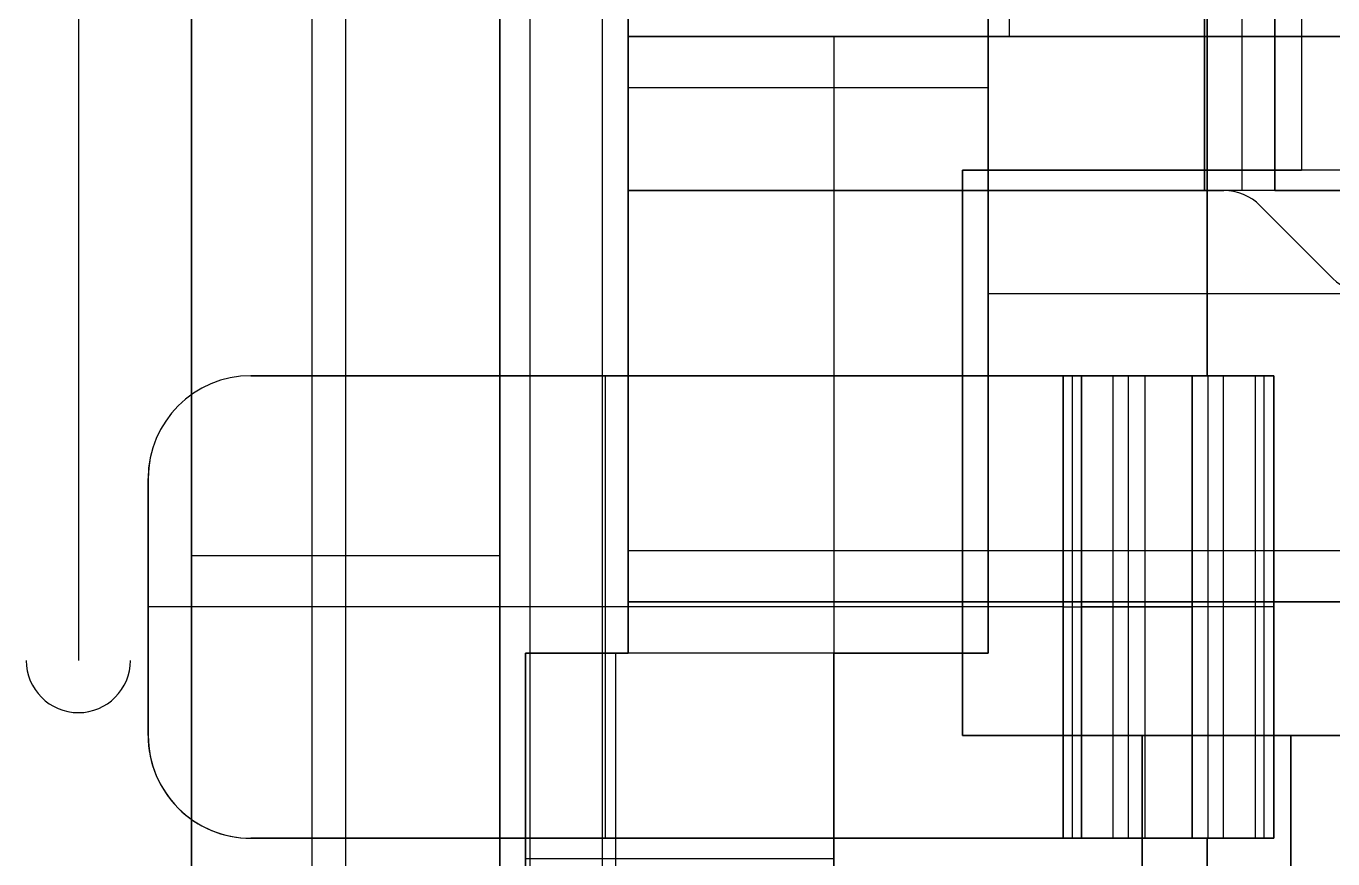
# Model space of a CAD drawing. Header units: inches. Extents: x 0 to 2.1, y -0.07 to 2.7.
# Drawn here: x 1.3484 to 1.3984, y 0.1212 to 0.1531 of the extents above; entities that cross this region are included whole.
import ezdxf

# ---------------------------------------------------------------- set-up
doc = ezdxf.new("R2010")
doc.units = ezdxf.units.IN
doc.header["$LTSCALE"] = 0.0393700787401575
doc.header["$MEASUREMENT"] = 0
doc.layers.add('freetronics11$components', color=254, linetype='Continuous', true_color=0xe6e6e6)
doc.layers.add('freetronics11$screen', color=52, linetype='Continuous', true_color=0xd7d71f)

msp = doc.modelspace()

# ---------------------------------------------------------------- linework, layer by layer
at = {"layer": 'freetronics11$components', "color": 254, "true_color": 0xe6e6e6}
for p, q in [((1.38523622047244, 0.1723990452892211, -0.1516474533226435), (1.38523622047244, 0.1290919586750479, -0.1516474533226435)), ((1.38523622047244, 0.1723990452892211, -0.1386553273383915), (1.38523622047244, 0.1290919586750479, -0.1386553273383915)), ((1.38523622047244, 0.1290919586750479, -0.1516474533226435), (1.38523622047244, 0.1723990452892211, -0.1516474533226435)), ((1.38523622047244, 0.1723990452892211, -0.145151390330517), (1.38523622047244, 0.1290919586750479, -0.145151390330517)), ((1.38523622047244, 0.1723990452892211, -0.1386553273383915), (1.38523622047244, 0.1290919586750479, -0.1386553273383915)), ((1.386055846199566, 0.1527140059191424, -0.0955660289112655), (1.386055846199566, 0.1723990452892211, -0.0955660289112655)), ((1.393521860315118, 0.1468084941081187, -0.1516474533226435), (1.393521860315118, 0.1723990452892211, -0.1516474533226435)), ((1.393521860315118, 0.1723990452892211, -0.1516474533226435), (1.393521860315118, 0.1468084941081187, -0.1516474533226435)), ((1.394969648580052, 0.1468084941081187, -0.1513715846347216), (1.394969648580052, 0.1723990452892203, -0.1513715846347216)), ((1.396214541924881, 0.1723990452892211, -0.1505826391657147), (1.396214541924881, 0.1468084941081187, -0.1505826391657147)), ((1.396214541924881, 0.1468084941081187, -0.1505826391657147), (1.396214541924881, 0.1723990452892211, -0.1505826391657147)), ((1.354724409448818, 0.1712179429270164, -0.1477104454486277), (1.354724409448818, -0.025632450773771, -0.1477104454486277)), ((1.354724409448818, -0.0256960429891476, -0.1278285556848482), (1.354724409448818, 0.1712179429270164, -0.1278285556848482)), ((1.354724409448818, 0.1712179429270164, -0.1477104454486277), (1.354724409448818, -0.025632450773771, -0.1477104454486277)), ((1.359336901083674, 0.1712179429270162, -0.1588459853098316), (1.359336901083674, -0.0256324507737647, -0.1588459853098316)), ((1.366535433070866, 0.1712179429270164, -0.1477104454486277), (1.366535433070866, -0.025632450773771, -0.1477104454486277)), ((1.366535433070866, -0.0256960429891476, -0.1278285556848482), (1.366535433070866, 0.1712179429270164, -0.1278285556848482)), ((1.366535433070866, 0.1712179429270164, -0.1477104454486277), (1.366535433070866, -0.025632450773771, -0.1477104454486277)), ((1.367688555979579, 0.1712179429270162, -0.1504943304139283), (1.367688555979579, -0.0256324507737647, -0.1504943304139283)), ((1.370472440944881, -0.025632450773771, -0.1634584769446907), (1.370472440944881, 0.1712179429270164, -0.1634584769446907)), ((1.370472440944881, -0.025632450773771, -0.1516474533226435), (1.370472440944881, 0.1712179429270164, -0.1516474533226435)), ((1.370472440944881, -0.025632450773771, -0.1634584769446907), (1.370472440944881, 0.1712179429270164, -0.1634584769446907)), ((1.370472440944881, -0.025632450773771, -0.1516474533226435), (1.370472440944881, 0.1712179429270164, -0.1516474533226435)), ((1.397244094488189, 0.1703094449765833, -0.1516474533226435), (1.397244094488189, 0.1475958956829219, -0.1516474533226435)), ((1.397244094488189, 0.1703094449765833, -0.1634584769446907), (1.397244094488189, 0.1475958956829219, -0.1634584769446907)), ((1.397244094488189, 0.1703094449765833, -0.1634584769446907), (1.397244094488189, 0.1475958956829219, -0.1634584769446907)), ((1.397244094488189, 0.1703094449765833, -0.1516474533226435), (1.397244094488189, 0.1475958956829219, -0.1516474533226435)), ((1.393619316075787, 0.1633439271789849, -0.0788128076533521), (1.393619316075787, 0.1397218799348904, -0.0788128076533521)), ((1.393619316075787, 0.1397218799348904, -0.0788128076533521), (1.393619316075787, 0.1633439271789849, -0.0788128076533521)), ((1.393619316075787, 0.1633439271789849, -0.0670017840313049), (1.393619316075787, 0.1397218799348904, -0.0670017840313049)), ((1.393619316075787, 0.1633439271789849, -0.0729072958423285), (1.393619316075787, 0.1397218799348904, -0.0729072958423285)), ((1.371456692913385, 0.1290919586750479, -0.1386553273383915), (1.371456692913385, 0.1566510137931581, -0.1386553273383915)), ((1.371456692913385, 0.1290919586750479, -0.1386553273383915), (1.371456692913385, 0.1566510137931581, -0.1386553273383915)), ((1.371456692913385, 0.1566510137931581, -0.1040767460735884), (1.371456692913385, 0.1527140059191424, -0.1040767460735884)), ((1.371456692913385, 0.156651013793158, -0.1102378706897695), (1.371456692913385, 0.129091958675048, -0.1102378706897695)), ((1.371456692913385, 0.1527140059191424, -0.1040767460735884), (1.371456692913385, 0.1566510137931581, -0.1040767460735884)), ((1.354724409448818, 0.1121628248167801, -0.1171986344250056), (1.354724409448818, 0.1535014074939455, -0.1171986344250056)), ((1.354724409448818, 0.1535014074939455, -0.1171986344250056), (1.354724409448818, 0.1121628248167801, -0.1171986344250056)), ((1.360629921259842, 0.1535014074939455, -0.1171986344250056), (1.360629921259842, 0.1121628248167802, -0.1171986344250056)), ((1.366535433070866, 0.1121628248167801, -0.1171986344250056), (1.366535433070866, 0.1535014074939455, -0.1171986344250056)), ((1.366535433070866, 0.1121628248167801, -0.1171986344250056), (1.366535433070866, 0.1535014074939455, -0.1171986344250056)), ((1.371456692913385, 0.1290919586750479, -0.0818204140411474), (1.371456692913385, 0.1527140059191424, -0.0818204140411474)), ((1.371456692913385, 0.1527140059191424, -0.1040767460735884), (1.371456692913385, 0.1527140059191424, -0.0818204140411474)), ((1.371456692913385, 0.1527140059191424, -0.0818204140411474), (1.371456692913385, 0.1290919586750479, -0.0818204140411474)), ((1.40263779527559, 0.1527140059191424, -0.0858994218265804), (1.371456692913385, 0.1527140059191424, -0.1040767460735884)), ((1.40263779527559, 0.1527140059191424, -0.0858994218265804), (1.371456692913385, 0.1527140059191424, -0.1040767460735884)), ((1.371456692913385, 0.1527140059191424, -0.1040767460735884), (1.371456692913385, 0.1527140059191424, -0.0818204140411474)), ((1.379330708661417, 0.1527140059191424, -0.0788128076533521), (1.379330708661417, 0.1133439271789849, -0.0788128076533521)), ((1.379330708661417, 0.1527140059191424, -0.0788128076533521), (1.399999999999999, 0.1527140059191424, -0.0788128076533521)), ((1.379330708661417, 0.1527140059191424, -0.0788128076533521), (1.379330708661417, 0.1133439271789849, -0.0788128076533521)), ((1.399999999999999, 0.1527140059191424, -0.0788128076533521), (1.379330708661417, 0.1527140059191424, -0.0788128076533521)), ((1.385236220472441, 0.1507455019821345, -0.1386553273383915), (1.371456692913385, 0.1507455019821345, -0.1386553273383915)), ((1.38523622047244, 0.1507455019821345, -0.1386553273383915), (1.38523622047244, 0.1507455019821345, -0.1516474533226435)), ((1.397244094488189, 0.1475958956829219, -0.1516474533226435), (1.384251968503937, 0.1475958956829219, -0.1516474533226435)), ((1.384251968503937, 0.1475958956829219, -0.1516474533226435), (1.384251968503937, 0.1259423523758353, -0.1516474533226435)), ((1.397244094488189, 0.1475958956829219, -0.1634584769446907), (1.384251968503937, 0.1475958956829219, -0.1634584769446907)), ((1.384251968503937, 0.1475958956829219, -0.1634584769446907), (1.384251968503937, 0.1259423523758353, -0.1634584769446907)), ((1.397244094488189, 0.1475958956829219, -0.1634584769446907), (1.384251968503937, 0.1475958956829219, -0.1634584769446907)), ((1.384251968503937, 0.1475958956829219, -0.1634584769446907), (1.384251968503937, 0.1475958956829219, -0.1516474533226435)), ((1.384251968503937, 0.1475958956829219, -0.1516474533226435), (1.397244094488189, 0.1475958956829219, -0.1516474533226435)), ((1.397244094488196, 0.1475958956829219, -0.1575529651336679), (1.384251968503929, 0.1475958956829219, -0.1575529651336679)), ((1.384251968503937, 0.1259423523758353, -0.1516474533226435), (1.384251968503937, 0.1475958956829219, -0.1516474533226435)), ((1.384251968503937, 0.1475958956829219, -0.1516474533226435), (1.384251968503937, 0.1475958956829219, -0.1634584769446907)), ((1.384251968503937, 0.1475958956829219, -0.1634584769446907), (1.384251968503937, 0.1259423523758353, -0.1634584769446907)), ((1.384251968503937, 0.1475958956829218, -0.1575529651336679), (1.384251968503937, 0.1259423523758353, -0.1575529651336679)), ((1.390748031496063, 0.1475958956829219, -0.1634584769446908), (1.390748031496063, 0.1475958956829219, -0.151647453322645)), ((1.397244094488189, 0.1475958956829219, -0.1634584769446907), (1.397244094488189, 0.1475958956829219, -0.1516474533226435)), ((1.406510052718858, 0.1475958956829219, -0.1569764036793108), (1.39724409448818, 0.1475958956829219, -0.1569764036793108)), ((1.397244094488189, 0.1475958956829219, -0.1516474533226435), (1.397244094488189, 0.1475958956829219, -0.1634584769446907)), ((1.394263359129173, 0.1468084941081187, -0.1347183194643758), (1.371456692913385, 0.1468084941081187, -0.1347183194643758)), ((1.371456692913385, 0.1468084941081187, -0.1347183194643758), (1.371456692913385, 0.1310604626120558, -0.1347183194643758)), ((1.394263359129173, 0.1468084941081187, -0.1386553273383915), (1.371456692913385, 0.1468084941081187, -0.1386553273383915)), ((1.371456692913385, 0.1468084941081187, -0.1386553273383915), (1.371456692913385, 0.1310604626120558, -0.1386553273383915)), ((1.394263359129173, 0.1468084941081187, -0.1386553273383915), (1.371456692913385, 0.1468084941081187, -0.1386553273383915)), ((1.371456692913385, 0.1468084941081187, -0.1386553273383915), (1.371456692913385, 0.1468084941081187, -0.1347183194643758)), ((1.371456692913385, 0.1468084941081187, -0.1347183194643758), (1.394263359129173, 0.1468084941081187, -0.1347183194643758)), ((1.394263359129173, 0.1468084941081187, -0.1366868234013836), (1.371456692913385, 0.1468084941081187, -0.1366868234013836)), ((1.371456692913385, 0.1310604626120558, -0.1347183194643758), (1.371456692913385, 0.1468084941081187, -0.1347183194643758)), ((1.371456692913385, 0.1468084941081187, -0.1347183194643758), (1.371456692913385, 0.1468084941081187, -0.1386553273383915)), ((1.371456692913385, 0.1468084941081187, -0.1386553273383915), (1.371456692913385, 0.1310604626120558, -0.1386553273383915)), ((1.371456692913385, 0.1468084941081187, -0.1366868234013836), (1.371456692913385, 0.1310604626120558, -0.1366868234013836)), ((1.458070866141732, 0.1468084941081187, -0.1516474533226435), (1.393521860315118, 0.1468084941081187, -0.1516474533226435)), ((1.458070866141732, 0.1468084941081187, -0.1516474533226435), (1.393521860315118, 0.1468084941081187, -0.1516474533226435)), ((1.394263359129173, 0.1468084941081187, -0.1347183194643758), (1.394263359129173, 0.1468084941081187, -0.1386553273383915)), ((1.394263359129173, 0.1468084941081187, -0.1347183194643758), (1.394263359129173, 0.1468084941081187, -0.1386553273383915)), ((1.395016672972411, 0.1466586506681803, -0.134718319464376), (1.395016672972411, 0.1466586506681803, -0.1386553273383911)), ((1.396214541924881, 0.1468084941081187, -0.1505826391657147), (1.426574803149606, 0.1468084941081187, -0.1221198942675254)), ((1.396214541924881, 0.1468084941081187, -0.1505826391657147), (1.426574803149606, 0.1468084941081187, -0.1221198942675254)), ((1.398439186577126, 0.1434480476884613, -0.1347183194643758), (1.39565530161185, 0.1462319326537605, -0.1347183194643758)), ((1.398439186577126, 0.1434480476884613, -0.1386553273383915), (1.39565530161185, 0.1462319326537605, -0.1386553273383915)), ((1.39565530161185, 0.1462319326537605, -0.1347183194643758), (1.39565530161185, 0.1462319326537605, -0.1386553273383915)), ((1.39565530161185, 0.1462319326537605, -0.1386553273383915), (1.398439186577126, 0.1434480476884613, -0.1386553273383915)), ((1.398439186577126, 0.1434480476884613, -0.1347183194643758), (1.39565530161185, 0.1462319326537605, -0.1347183194643758)), ((1.398439186577135, 0.1434480476884605, -0.1366868234013836), (1.39565530161184, 0.1462319326537612, -0.1366868234013836)), ((1.39565530161185, 0.1462319326537605, -0.1386553273383915), (1.39565530161185, 0.1462319326537605, -0.1347183194643758)), ((1.397047244094488, 0.1448399901711109, -0.1347183194643757), (1.397047244094488, 0.1448399901711109, -0.1386553273383911)), ((1.398439186577126, 0.1434480476884613, -0.1386553273383915), (1.398439186577126, 0.1434480476884613, -0.1347183194643758)), ((1.398439186577126, 0.1434480476884613, -0.1386553273383915), (1.398439186577126, 0.1434480476884613, -0.1347183194643758)), ((1.371456692913385, 0.142871486234103, -0.0818204140411474), (1.371456692913385, 0.142871486234103, -0.1386553273383915)), ((1.38523622047244, 0.142871486234103, -0.1516474533226435), (1.619488188976377, 0.142871486234103, -0.1516474533226435)), ((1.357002756197598, 0.1397218799348904, -0.0650324848122497), (1.357005142767086, 0.1397218799348904, -0.0768435081931947)), ((1.388105118482716, 0.1397218799348904, -0.0650262001791789), (1.357002756197598, 0.1397218799348904, -0.0650324848122497)), ((1.357005142767086, 0.1397218799348904, -0.0768435081931947), (1.357002756197598, 0.1397218799348904, -0.0650324848122497)), ((1.388106311767446, 0.1397218799348904, -0.0709317118696165), (1.357003949482356, 0.1397218799348904, -0.0709379965027177)), ((1.357005142767086, 0.1397218799348904, -0.0768435081931947), (1.388107505052165, 0.1397218799348904, -0.0768372235600844)), ((1.357005142767086, 0.1397218799348904, -0.0768435081931947), (1.388107505052165, 0.1397218799348904, -0.0768372235600844)), ((1.370587820012795, 0.122005344501818, -0.0768407636382143), (1.370587820012795, 0.1397218799348903, -0.0768407636382143)), ((1.372553937340165, 0.1397218799348904, -0.065029342495705), (1.372556323909637, 0.1397218799348904, -0.0768403658766292)), ((1.388105118482716, 0.1397218799348904, -0.0650262001791789), (1.388107505052165, 0.1397218799348904, -0.0768372235600844)), ((1.388107505052165, 0.1397218799348904, -0.0768372235600844), (1.388105118482716, 0.1397218799348904, -0.0650262001791789)), ((1.390906244342025, 0.1397218799348904, -0.071515798542351), (1.388106212606123, 0.1397218799348904, -0.0704409670619827)), ((1.390659748804302, 0.1397218799348904, -0.0652645510180672), (1.388106510648227, 0.1397218799348904, -0.0719159638180437)), ((1.388107505052165, 0.1220053445018195, -0.0768372235600844), (1.388107505052165, 0.1397218799348904, -0.0768372235600844)), ((1.388107505052165, 0.1397218799348904, -0.0768372235600844), (1.388107505052165, 0.1220053445018195, -0.0768372235600844)), ((1.38846643861079, 0.1220053445018196, -0.0768701500670459), (1.38846643861079, 0.1397218799348899, -0.0768701500670459)), ((1.388813351533346, 0.1220053445018195, -0.0769679707118561), (1.388813351533346, 0.1397218799348904, -0.0769679707118561)), ((1.388813351533346, 0.1397218799348904, -0.0769679707118561), (1.391235059516141, 0.1397218799348904, -0.0778975773098088)), ((1.388813351533346, 0.1397218799348904, -0.0769679707118561), (1.391235059516141, 0.1397218799348904, -0.0778975773098088)), ((1.393046043850787, 0.1397218799348904, -0.065941430241423), (1.388813351533346, 0.1397218799348904, -0.0769679707118561)), ((1.388813351533346, 0.1397218799348904, -0.0769679707118561), (1.388813351533346, 0.1220053445018195, -0.0769679707118561)), ((1.388813351533346, 0.1397218799348904, -0.0769679707118561), (1.393046043850787, 0.1397218799348904, -0.065941430241423)), ((1.390024205524744, 0.122005344501818, -0.0774327740108324), (1.390024205524744, 0.1397218799348903, -0.0774327740108324)), ((1.394256897842208, 0.1397218799348904, -0.0664062335404006), (1.39002420552476, 0.1397218799348904, -0.0774327740108312)), ((1.3933514056749, 0.1397218799348904, -0.0723843070745965), (1.390929697692068, 0.1397218799348904, -0.0714547004766354)), ((1.395467751833622, 0.1397218799348904, -0.0668710368393757), (1.391235059516141, 0.1397218799348904, -0.0778975773098088)), ((1.391235059516141, 0.1397218799348904, -0.0778975773098088), (1.391235059516141, 0.1220053445018195, -0.0778975773098088)), ((1.391235059516141, 0.1397218799348904, -0.0778975773098088), (1.391235059516141, 0.1220053445018195, -0.0778975773098088)), ((1.391235059516141, 0.1397218799348904, -0.0778975773098088), (1.395467751833622, 0.1397218799348904, -0.0668710368393757)), ((1.395467751833622, 0.1397218799348904, -0.0668710368393757), (1.393046043850787, 0.1397218799348904, -0.065941430241423)), ((1.396173200553199, 0.1397218799348904, -0.0728419222463639), (1.393175743668567, 0.1397218799348904, -0.0728419222463639)), ((1.393619316075787, 0.1397218799348904, -0.0788128076533521), (1.396173200553188, 0.1397218799348904, -0.0788128076533521)), ((1.393619316075787, 0.1397218799348904, -0.0670017840313049), (1.393619316075787, 0.1397218799348904, -0.0788128076533521)), ((1.393619316075787, 0.1397218799348904, -0.0670017840313049), (1.396173200553188, 0.1397218799348904, -0.0670017840313049)), ((1.396173200553188, 0.1397218799348904, -0.0788128076533521), (1.393619316075787, 0.1397218799348904, -0.0788128076533521)), ((1.393619316075787, 0.1397218799348904, -0.0788128076533521), (1.393619316075787, 0.1397218799348904, -0.0670017840313049)), ((1.396173200553201, 0.1397218799348904, -0.0729072958423285), (1.393619316075813, 0.1397218799348904, -0.0729072958423285)), ((1.393662081107435, 0.1220053445018179, -0.0785820681906515), (1.393662081107435, 0.1397218799348922, -0.0785820681906515)), ((1.393704130034684, 0.1397218799348904, -0.0714654287020549), (1.393704130034684, 0.1397218799348904, -0.0785897212100424)), ((1.394896258314507, 0.1397218799348904, -0.0788128076533593), (1.394896258314507, 0.1397218799348904, -0.0670017840312977)), ((1.396173200553188, 0.1397218799348904, -0.0788128076533521), (1.396173200553188, 0.1220053445018195, -0.0788128076533521)), ((1.396173200553188, 0.1397218799348904, -0.0670017840313049), (1.396173200553188, 0.1397218799348904, -0.0788128076533521)), ((1.396173200553188, 0.1397218799348904, -0.0788128076533521), (1.396173200553188, 0.1397218799348904, -0.0670017840313049)), ((1.396173200553188, 0.1220053445018195, -0.0788128076533521), (1.396173200553188, 0.1397218799348904, -0.0788128076533521)), ((1.371456692913385, 0.1389344783600873, -0.1386553273383912), (1.371456692913385, 0.1389344783600873, -0.134718319464376)), ((1.354218871289137, 0.138568757026177, -0.0650330473320896), (1.35422125785861, 0.1385687570261768, -0.0768440707130165)), ((1.384251968503937, 0.1367691240293786, -0.1634584769446908), (1.384251968503937, 0.1367691240293786, -0.151647453322645)), ((1.353065748403976, 0.1357848720608747, -0.0650332803353994), (1.353068134973425, 0.1357848720608747, -0.0768443037163443)), ((1.353065748403976, 0.1357848720608747, -0.0650332803353994), (1.353068134973425, 0.1357848720608747, -0.0768443037163443)), ((1.353065748403976, 0.1259423523758353, -0.0650332803353994), (1.353065748403976, 0.1357848720608747, -0.0650332803353994)), ((1.3530669416887, 0.1259423523758353, -0.0709387920258915), (1.3530669416887, 0.1357848720608746, -0.0709387920258915)), ((1.353068134973425, 0.1259423523758353, -0.0768443037163443), (1.353068134973425, 0.1357848720608747, -0.0768443037163443)), ((1.353068134973425, 0.1357848720608747, -0.0768443037163443), (1.353068134973425, 0.1259423523758353, -0.0768443037163443)), ((1.354724409448811, 0.1328321161553628, -0.1171986344250056), (1.366535433070873, 0.1328321161553628, -0.1171986344250056)), ((1.379330708661417, 0.1330289665490637, -0.0788128076533521), (1.399999999999999, 0.1330289665490637, -0.0788128076533521)), ((1.353065748403964, 0.130863612218355, -0.0650332803354294), (1.353068134973437, 0.130863612218355, -0.0768443037163536)), ((1.388107505052165, 0.130863612218355, -0.0768372235600988), (1.353068134973425, 0.130863612218355, -0.0768443037163299)), ((1.371456692913385, 0.1310604626120558, -0.1347183194643758), (1.437401574803149, 0.1310604626120558, -0.1347183194643758)), ((1.371456692913385, 0.1310604626120558, -0.1386553273383915), (1.437401574803149, 0.1310604626120558, -0.1386553273383915)), ((1.371456692913385, 0.1310604626120558, -0.1386553273383915), (1.371456692913385, 0.1310604626120558, -0.1347183194643758)), ((1.437401574803149, 0.1310604626120558, -0.1347183194643758), (1.371456692913385, 0.1310604626120558, -0.1347183194643758)), ((1.371456692913385, 0.1310604626120558, -0.1347183194643758), (1.371456692913385, 0.1310604626120558, -0.1386553273383915)), ((1.371456692913385, 0.1310604626120558, -0.1386553273383915), (1.437401574803149, 0.1310604626120558, -0.1386553273383915)), ((1.371456692913385, 0.1310604626120558, -0.1366868234013836), (1.437401574803149, 0.1310604626120558, -0.1366868234013836)), ((1.391235059516146, 0.130863612218355, -0.0778975773098129), (1.388813351533341, 0.130863612218355, -0.076967970711852)), ((1.36751968503937, 0.1290919586750479, -0.1398364297005962), (1.36751968503937, 0.1133439271789849, -0.1398364297005962)), ((1.36751968503937, 0.1290919586750479, -0.0906238312753994), (1.36751968503937, 0.1290919586750479, -0.1398364297005962)), ((1.371456692913396, 0.1290919586750479, -0.1167339336818954), (1.367519685039388, 0.1290919586750479, -0.1167339336818954)), ((1.36751968503937, 0.1133439271789849, -0.0906238312753994), (1.36751968503937, 0.1290919586750479, -0.0906238312753994)), ((1.36751968503937, 0.1290919586750479, -0.0906238312753994), (1.36751968503937, 0.1290919586750479, -0.1398364297005962)), ((1.36751968503937, 0.1290919586750479, -0.1398364297005962), (1.36751968503937, 0.1133439271789849, -0.1398364297005962)), ((1.36751968503937, 0.1290919586750479, -0.1152301304879978), (1.36751968503937, 0.1133439271789849, -0.1152301304879978)), ((1.36751968503937, 0.1133439271789849, -0.0906238312753994), (1.36751968503937, 0.1290919586750479, -0.0906238312753994)), ((1.370979053765513, 0.1133439271789848, -0.148188084596501), (1.370979053765513, 0.1290919586750488, -0.148188084596501)), ((1.370979053765512, 0.1133439271789849, -0.082272176379496), (1.370979053765512, 0.1290919586750498, -0.082272176379496)), ((1.38523622047244, 0.1290919586750479, -0.1386553273383915), (1.371456692913385, 0.1290919586750479, -0.1386553273383915)), ((1.371456692913385, 0.1290919586750479, -0.1386553273383915), (1.371456692913385, 0.1290919586750479, -0.0818204140411474)), ((1.38523622047244, 0.1290919586750479, -0.1386553273383915), (1.371456692913385, 0.1290919586750479, -0.1386553273383915)), ((1.371456692913385, 0.1290919586750479, -0.0818204140411474), (1.371456692913385, 0.1290919586750479, -0.1386553273383915)), ((1.376377952755905, 0.1290919586750479, -0.1386553273383914), (1.376377952755905, 0.1290919586750479, -0.151272239317266)), ((1.379330708661417, 0.1290919586750479, -0.1516474533226435), (1.379330708661417, 0.1133439271789849, -0.1516474533226435)), ((1.38523622047244, 0.1290919586750479, -0.1516474533226435), (1.379330708661417, 0.1290919586750479, -0.1516474533226435)), ((1.379330708661417, 0.1133439271789849, -0.1516474533226435), (1.379330708661417, 0.1290919586750479, -0.1516474533226435)), ((1.379330708661417, 0.1290919586750479, -0.1516474533226435), (1.38523622047244, 0.1290919586750479, -0.1516474533226435)), ((1.38523622047244, 0.1290919586750479, -0.1516474533226435), (1.38523622047244, 0.1290919586750479, -0.1386553273383915)), ((1.38523622047244, 0.1290919586750479, -0.1386553273383915), (1.38523622047244, 0.1290919586750479, -0.1516474533226435)), ((1.353068134973425, 0.1259423523758353, -0.0768443037163443), (1.353065748403976, 0.1259423523758353, -0.0650332803353994)), ((1.353068134973425, 0.1259423523758353, -0.0768443037163443), (1.353065748403976, 0.1259423523758353, -0.0650332803353994)), ((1.384251968503937, 0.1259423523758353, -0.1516474533226435), (1.396830217173425, 0.1259423523758353, -0.1516474533226435)), ((1.384251968503937, 0.1259423523758353, -0.1634584769446907), (1.402362204724409, 0.1259423523758353, -0.1634584769446907)), ((1.384251968503937, 0.1259423523758353, -0.1634584769446907), (1.384251968503937, 0.1259423523758353, -0.1516474533226435)), ((1.384251968503937, 0.1259423523758353, -0.1634584769446907), (1.402362204724409, 0.1259423523758353, -0.1634584769446907)), ((1.396830217173425, 0.1259423523758353, -0.1516474533226435), (1.384251968503937, 0.1259423523758353, -0.1516474533226435)), ((1.384251968503937, 0.1259423523758353, -0.1516474533226435), (1.384251968503937, 0.1259423523758353, -0.1634584769446907)), ((1.399596210948916, 0.1259423523758353, -0.1575529651336679), (1.384251968503925, 0.1259423523758353, -0.1575529651336679)), ((1.391141732283464, 0.1133439271789849, -0.1516474533226435), (1.391141732283464, 0.1259423523758353, -0.1516474533226435)), ((1.391141732283464, 0.1259423523758353, -0.1516474533226435), (1.442322834645669, 0.1259423523758353, -0.1516474533226435)), ((1.391141732283464, 0.1259423523758353, -0.1516474533226435), (1.442322834645669, 0.1259423523758353, -0.1516474533226435)), ((1.408464566929133, 0.1259423523758353, -0.1299939100155569), (1.391141732283464, 0.1259423523758353, -0.1516474533226435)), ((1.391141732283464, 0.1259423523758353, -0.1516474533226435), (1.391141732283464, 0.1133439271789849, -0.1516474533226435)), ((1.408464566929133, 0.1259423523758353, -0.1299939100155569), (1.391141732283464, 0.1259423523758353, -0.1516474533226435)), ((1.393307086614173, 0.1259423523758353, -0.151647453322645), (1.393307086614173, 0.1259423523758353, -0.1634584769446908)), ((1.396830217173425, 0.1259423523758353, -0.1516474533226435), (1.396830217173425, 0.1015329035569376, -0.1516474533226435)), ((1.402362204724409, 0.1259423523758353, -0.1634584769446907), (1.396830217173425, 0.1259423523758353, -0.1516474533226435)), ((1.401950747352716, 0.1259423523758353, -0.1455028171074544), (1.396830217173425, 0.1259423523758353, -0.1516474533226435)), ((1.396830217173425, 0.1259423523758353, -0.1516474533226435), (1.402362204724409, 0.1259423523758353, -0.1634584769446907)), ((1.396830217173425, 0.1015329035569376, -0.1516474533226435), (1.396830217173425, 0.1259423523758353, -0.1516474533226435)), ((1.396830217173425, 0.1259423523758353, -0.1516474533226435), (1.401950747352716, 0.1259423523758353, -0.1455028171074544)), ((1.354218871289124, 0.1231584674105497, -0.0650330473320644), (1.354221257858597, 0.1231584674105493, -0.0768440707130227)), ((1.357002756197598, 0.1220053445018195, -0.0650324848122497), (1.357005142767086, 0.1220053445018195, -0.0768435081931947)), ((1.388105118482716, 0.1220053445018195, -0.0650262001791789), (1.357002756197598, 0.1220053445018195, -0.0650324848122497)), ((1.357002756197598, 0.1220053445018195, -0.0650324848122497), (1.357005142767086, 0.1220053445018195, -0.0768435081931947)), ((1.388106311767446, 0.1220053445018195, -0.0709317118696165), (1.357003949482356, 0.1220053445018195, -0.0709379965027177)), ((1.388107505052165, 0.1220053445018195, -0.0768372235600844), (1.357005142767086, 0.1220053445018195, -0.0768435081931947)), ((1.357005142767086, 0.1220053445018195, -0.0768435081931947), (1.388107505052165, 0.1220053445018195, -0.0768372235600844)), ((1.372553937340165, 0.1220053445018195, -0.065029342495705), (1.372556323909637, 0.1220053445018195, -0.0768403658766292)), ((1.388105118482716, 0.1220053445018195, -0.0650262001791789), (1.388107505052165, 0.1220053445018195, -0.0768372235600844)), ((1.388107505052165, 0.1220053445018195, -0.0768372235600844), (1.388105118482716, 0.1220053445018195, -0.0650262001791789)), ((1.390906244342025, 0.1220053445018195, -0.071515798542351), (1.388106212606123, 0.1220053445018195, -0.0704409670619827)), ((1.390659748804302, 0.1220053445018195, -0.0652645510180672), (1.388106510648227, 0.1220053445018195, -0.0719159638180437)), ((1.388813351533346, 0.1220053445018195, -0.0769679707118561), (1.391235059516141, 0.1220053445018195, -0.0778975773098088)), ((1.393046043850787, 0.1220053445018195, -0.065941430241423), (1.388813351533346, 0.1220053445018195, -0.0769679707118561)), ((1.391235059516141, 0.1220053445018195, -0.0778975773098088), (1.388813351533346, 0.1220053445018195, -0.0769679707118561)), ((1.388813351533346, 0.1220053445018195, -0.0769679707118561), (1.393046043850787, 0.1220053445018195, -0.065941430241423)), ((1.394256897842208, 0.1220053445018195, -0.0664062335404006), (1.39002420552476, 0.1220053445018195, -0.0774327740108312)), ((1.3933514056749, 0.1220053445018195, -0.0723843070745965), (1.390929697692068, 0.1220053445018195, -0.0714547004766354)), ((1.395467751833622, 0.1220053445018195, -0.0668710368393757), (1.391235059516141, 0.1220053445018195, -0.0778975773098088)), ((1.391235059516141, 0.1220053445018195, -0.0778975773098088), (1.395467751833622, 0.1220053445018195, -0.0668710368393757)), ((1.395467751833622, 0.1220053445018195, -0.0668710368393757), (1.393046043850787, 0.1220053445018195, -0.065941430241423)), ((1.396173200553199, 0.1220053445018195, -0.0728419222463639), (1.393175743668567, 0.1220053445018195, -0.0728419222463639)), ((1.396173200553188, 0.1220053445018195, -0.0788128076533521), (1.393619316075787, 0.1220053445018195, -0.0788128076533521)), ((1.393619316075787, 0.1220053445018195, -0.0788128076533521), (1.393619316075787, 0.1121628248167801, -0.0788128076533521)), ((1.393619316075787, 0.1220053445018195, -0.0670017840313049), (1.396173200553188, 0.1220053445018195, -0.0670017840313049)), ((1.396173200553188, 0.1220053445018195, -0.0788128076533521), (1.393619316075787, 0.1220053445018195, -0.0788128076533521)), ((1.393619316075787, 0.1220053445018195, -0.0788128076533521), (1.393619316075787, 0.1220053445018195, -0.0670017840313049)), ((1.396173200553201, 0.1220053445018195, -0.0729072958423285), (1.393619316075813, 0.1220053445018195, -0.0729072958423285)), ((1.393619316075787, 0.1220053445018195, -0.0788128076533521), (1.393619316075787, 0.1220053445018195, -0.0670017840313049)), ((1.393619316075787, 0.1220053445018195, -0.0670017840313049), (1.393619316075787, 0.1121628248167801, -0.0670017840313049)), ((1.393619316075787, 0.1121628248167801, -0.0788128076533521), (1.393619316075787, 0.1220053445018195, -0.0788128076533521)), ((1.393619316075787, 0.1220053445018195, -0.0729072958423285), (1.393619316075787, 0.1121628248167802, -0.0729072958423285)), ((1.393704130034684, 0.1220053445018195, -0.0714654287020549), (1.393704130034684, 0.1220053445018195, -0.0785897212100424)), ((1.394896258314507, 0.1220053445018195, -0.0788128076533593), (1.394896258314507, 0.1220053445018195, -0.0670017840312977)), ((1.396173200553188, 0.1220053445018195, -0.0670017840313049), (1.396173200553188, 0.1220053445018195, -0.0788128076533521)), ((1.396173200553188, 0.1220053445018195, -0.0788128076533521), (1.396173200553188, 0.1220053445018195, -0.0670017840313049))]:
    msp.add_line(p, q, dxfattribs=at)
at = {"layer": 'freetronics11$components', "color": 105, "true_color": 0x5e8966}
for p, q in [((1.393619316075787, 0.1633439271789849, -0.0670017840313049), (1.393619316075787, 0.1397218799348904, -0.0670017840313049)), ((1.357002756197598, 0.1397218799348904, -0.0650324848122497), (1.388105118482716, 0.1397218799348904, -0.0650262001791789)), ((1.370585433443346, 0.122005344501818, -0.0650297402572891), (1.370585433443346, 0.1397218799348903, -0.0650297402572891)), ((1.388105118482716, 0.1220053445018195, -0.0650262001791789), (1.388105118482716, 0.1397218799348904, -0.0650262001791789)), ((1.388105118482716, 0.1397218799348904, -0.0650262001791789), (1.388105118482716, 0.1220053445018195, -0.0650262001791789)), ((1.390617653393091, 0.1220053445018179, -0.0652566857277121), (1.390617653393091, 0.1397218799348922, -0.0652566857277121)), ((1.393046043850787, 0.1220053445018195, -0.065941430241423), (1.393046043850787, 0.1397218799348904, -0.065941430241423)), ((1.393046043850787, 0.1397218799348904, -0.065941430241423), (1.395467751833622, 0.1397218799348904, -0.0668710368393757)), ((1.393046043850787, 0.1397218799348904, -0.065941430241423), (1.393046043850787, 0.1220053445018195, -0.065941430241423)), ((1.393619316075787, 0.1397218799348904, -0.0670017840313049), (1.396173200553188, 0.1397218799348904, -0.0670017840313049)), ((1.394256897842204, 0.122005344501818, -0.0664062335403994), (1.394256897842204, 0.1397218799348903, -0.0664062335403994)), ((1.395467751833622, 0.1397218799348904, -0.0668710368393757), (1.395467751833622, 0.1220053445018195, -0.0668710368393757)), ((1.395467751833622, 0.1397218799348904, -0.0668710368393757), (1.395467751833622, 0.1220053445018195, -0.0668710368393757)), ((1.395814469203794, 0.1220053445018196, -0.066968821250919), (1.395814469203794, 0.1397218799348899, -0.066968821250919)), ((1.396173200553188, 0.1397218799348904, -0.0670017840313049), (1.396173200553188, 0.1220053445018195, -0.0670017840313049)), ((1.396173200553188, 0.1220053445018195, -0.0670017840313049), (1.396173200553188, 0.1397218799348904, -0.0670017840313049)), ((1.353065748403976, 0.1259423523758353, -0.0650332803353994), (1.353065748403976, 0.1357848720608747, -0.0650332803353994)), ((1.388105118482716, 0.130863612218355, -0.0650262001791546), (1.353065748403977, 0.130863612218355, -0.0650332803354236)), ((1.39546775183362, 0.130863612218355, -0.0668710368393798), (1.393046043850788, 0.130863612218355, -0.0659414302414189)), ((1.388105118482716, 0.1220053445018195, -0.0650262001791789), (1.357002756197598, 0.1220053445018195, -0.0650324848122497)), ((1.395467751833622, 0.1220053445018195, -0.0668710368393757), (1.393046043850787, 0.1220053445018195, -0.065941430241423)), ((1.396173200553188, 0.1220053445018195, -0.0670017840313049), (1.393619316075787, 0.1220053445018195, -0.0670017840313049)), ((1.393619316075787, 0.1220053445018195, -0.0670017840313049), (1.393619316075787, 0.1121628248167801, -0.0670017840313049))]:
    msp.add_line(p, q, dxfattribs=at)
at = {"layer": 'freetronics11$components', "color": 254, "true_color": 0xe6e6e6, "extrusion": (0, 1, 0)}
for centre, radius, start, end in [((-1.379330708661417, -0.0906238312753994, 0.1527140059191424), 0.0118110236220476, 48.18968510421865, 89.99999999999461), ((-1.379330708661417, -0.0906238312753994, 0.1527140059191424), 0.0118110236220476, 48.18968510421865, 89.99999999999461), ((-1.397244094488189, -0.1477104454486277, 0.1475958956829219), 0.0157480314960625, 224.9999999999998, 270), ((-1.397244094488189, -0.1477104454486277, 0.1475958956829219), 0.0157480314960625, 224.9999999999998, 270), ((-1.397244094488189, -0.1477104454486277, 0.1475958956829219), 0.0039370078740156, 225.0000000000003, 270), ((-1.397244094488189, -0.1477104454486277, 0.1475958956829219), 0.0039370078740156, 225.0000000000003, 270), ((-1.393521860315118, -0.1477104454486277, 0.1468084941081187), 0.0039370078740159, 226.8476102659922, 270), ((-1.393521860315118, -0.1477104454486277, 0.1468084941081187), 0.0039370078740159, 226.8476102659922, 270), ((-1.38810790281374, -0.0788057274569348, 0.1397218799348904), 0.0137795275590549, 89.98842264958782, 111), ((-1.38810790281374, -0.0788057274569348, 0.1397218799348904), 0.001968503937008, 89.98842264958506, 111.0000000000015), ((-1.38810790281374, -0.0788057274569348, 0.1397218799348904), 0.001968503937008, 89.98842264958506, 111.0000000000015), ((-1.396173200553188, -0.065033280094297, 0.1397218799348904), 0.0137795275590551, 269.9999999999917, 290.9999999999999), ((-1.396173200553188, -0.065033280094297, 0.1397218799348904), 0.0137795275590551, 270, 291.0000000000078), ((-1.396173200553188, -0.065033280094297, 0.1397218799348904), 0.0019685039370079, 270, 291.0000000000028), ((-1.379330708661417, -0.0906238312753994, 0.1330289665490637), 0.0118110236220472, 48.18968510421984, 90), ((-1.38810790281374, -0.0788057274569348, 0.130863612218355), 0.0019685039370079, 89.98842264956566, 110.9999999999686), ((-1.396173200553188, -0.065033280094297, 0.130863612218355), 0.0137795275590551, 270.0000000000056, 291.0000000000167), ((-1.379330708661417, -0.1398364297005962, 0.1290919586750479), 0.0118110236220472, 270, 0), ((-1.379330708661417, -0.1398364297005962, 0.1290919586750479), 0.0118110236220472, 270, 0), ((-1.379330708661417, -0.0906238312753994, 0.1290919586750479), 0.0118110236220476, 359.9999999999948, 48.18968510421865), ((-1.379330708661417, -0.0906238312753994, 0.1290919586750479), 0.0118110236220476, 0, 48.18968510422418), ((-1.38810790281374, -0.0788057274569348, 0.1220053445018195), 0.0137795275590549, 89.98842264958782, 111), ((-1.38810790281374, -0.0788057274569348, 0.1220053445018195), 0.001968503937008, 89.98842264958506, 111.0000000000015), ((-1.38810790281374, -0.0788057274569348, 0.1220053445018195), 0.001968503937008, 89.9884226495786, 111.0000000000014), ((-1.396173200553188, -0.065033280094297, 0.1220053445018195), 0.0137795275590551, 269.9999999999917, 290.9999999999999), ((-1.396173200553188, -0.065033280094297, 0.1220053445018195), 0.0137795275590551, 269.9999999999917, 290.9999999999999), ((-1.396173200553188, -0.065033280094297, 0.1220053445018195), 0.0019685039370079, 270, 291.0000000000028), ((-1.379330708661417, -0.1398364297005962, 0.1212179429270168), 0.0118110236220472, 270, 5.9243e-12)]:
    msp.add_arc(centre, radius, start, end, dxfattribs=at)
at = {"layer": 'freetronics11$components', "color": 254, "true_color": 0xe6e6e6}
for centre, radius, start, end in [((1.394263359129173, 0.1448399901711109, -0.1347183194643758), 0.0019685039370079, 45, 90), ((1.394263359129173, 0.1448399901711109, -0.1386553273383915), 0.0019685039370079, 45.00000000000229, 90), ((1.394263359129173, 0.1448399901711109, -0.1386553273383915), 0.0019685039370079, 45, 90), ((1.394263359129173, 0.1448399901711109, -0.1347183194643758), 0.0019685039370079, 45, 90), ((1.394263359129173, 0.1448399901711109, -0.1366868234013836), 0.0019685039370079, 45.00000000000514, 90), ((1.399831129059803, 0.1448399901711109, -0.1366868234013836), 0.0019685039370258, 224.9999999994333, 269.9999999994377)]:
    msp.add_arc(centre, radius, start, end, dxfattribs=at)
at = {"layer": 'freetronics11$components', "color": 254, "true_color": 0xe6e6e6, "extrusion": (-0.0002020628820641991, 0, 0.9999999795852956)}
for centre, start, end in [((1.356989587843479, 0.1357848720608747, -0.0653066833725171), 90, 180), ((1.356989587843494, 0.1259423523758353, -0.0771177069945806), 180, 270), ((1.356989587843494, 0.1259423523758353, -0.0771177069945806), 180, 270)]:
    msp.add_arc(centre, 0.0039370078740157, start, end, dxfattribs=at)
at = {"layer": 'freetronics11$components', "color": 105, "true_color": 0x5e8966, "extrusion": (-0.0002020628820619991, 0, 0.9999999795852956)}
msp.add_arc((1.356989587843479, 0.1357848720608747, -0.0653066833725141), 0.0039370078740157, 90, 180, dxfattribs=at)
at = {"layer": 'freetronics11$components', "color": 254, "true_color": 0xe6e6e6, "extrusion": (-0.0002020628820004575, 0, 0.9999999795852956)}
for centre, radius, start, end in [((1.356989587843494, 0.1357848720608747, -0.0712121951834742), 0.0039370078740178, 90.00000000004525, 180), ((1.356989587843494, 0.1259423523758353, -0.0712121951834624), 0.0039370078740159, 179.9999999996579, 269.9999999996639)]:
    msp.add_arc(centre, radius, start, end, dxfattribs=at)
at = {"layer": 'freetronics11$components', "color": 254, "true_color": 0xe6e6e6, "extrusion": (-0.0002020628820642991, 3.14068803314162e-18, 0.9999999795852956)}
msp.add_arc((1.356989587843494, 0.1357848720608747, -0.0771177069945808), 0.0039370078740157, 90, 179.9999999999992, dxfattribs=at)
msp.add_arc((1.356989587843494, 0.1357848720608747, -0.0771177069945808), 0.0039370078740157, 90, 179.9999999999992, dxfattribs=at)
at = {"layer": 'freetronics11$components', "color": 105, "true_color": 0x5e8966, "extrusion": (0, 1, 0)}
for centre, radius, start, end in [((-1.38810790281374, -0.0788057274569348, 0.1397218799348904), 0.0137795275590549, 89.98842264958229, 110.9999999999951), ((-1.396173200553188, -0.065033280094297, 0.1397218799348904), 0.0019685039370079, 270, 291.0000000000028), ((-1.38810790281374, -0.0788057274569348, 0.130863612218355), 0.0137795275590553, 89.98842264956843, 110.9999999999717), ((-1.396173200553188, -0.065033280094297, 0.130863612218355), 0.0019685039370079, 270.0000000000065, 291.0000000000166), ((-1.38810790281374, -0.0788057274569348, 0.1220053445018195), 0.0137795275590549, 89.98842264958782, 111), ((-1.396173200553188, -0.065033280094297, 0.1220053445018195), 0.0019685039370079, 269.9999999999935, 291.000000000002)]:
    msp.add_arc(centre, radius, start, end, dxfattribs=at)
at = {"layer": 'freetronics11$components', "color": 105, "true_color": 0x5e8966, "extrusion": (-0.0002020628820641991, 0, 0.9999999795852956)}
msp.add_arc((1.356989587843479, 0.1259423523758353, -0.0653066833725171), 0.0039370078740157, 180, 270, dxfattribs=at)
at = {"layer": 'freetronics11$components', "color": 254, "true_color": 0xe6e6e6, "extrusion": (-0.0002020628820619991, 0, 0.9999999795852956)}
msp.add_arc((1.356989587843479, 0.1259423523758353, -0.0653066833725141), 0.0039370078740157, 180, 270, dxfattribs=at)
at = {"layer": 'freetronics11$screen'}
msp.add_line((1.350394, 0.2114960000000002, -0.0642037024644965), (1.350394, 0.1288190000000002, -0.0642037024644965), dxfattribs=at)
msp.add_arc((1.350394, 0.1288190000000002, -0.0642037024644965), 0.002, 180, 0, dxfattribs=at)

doc.saveas('drawing.dxf')
